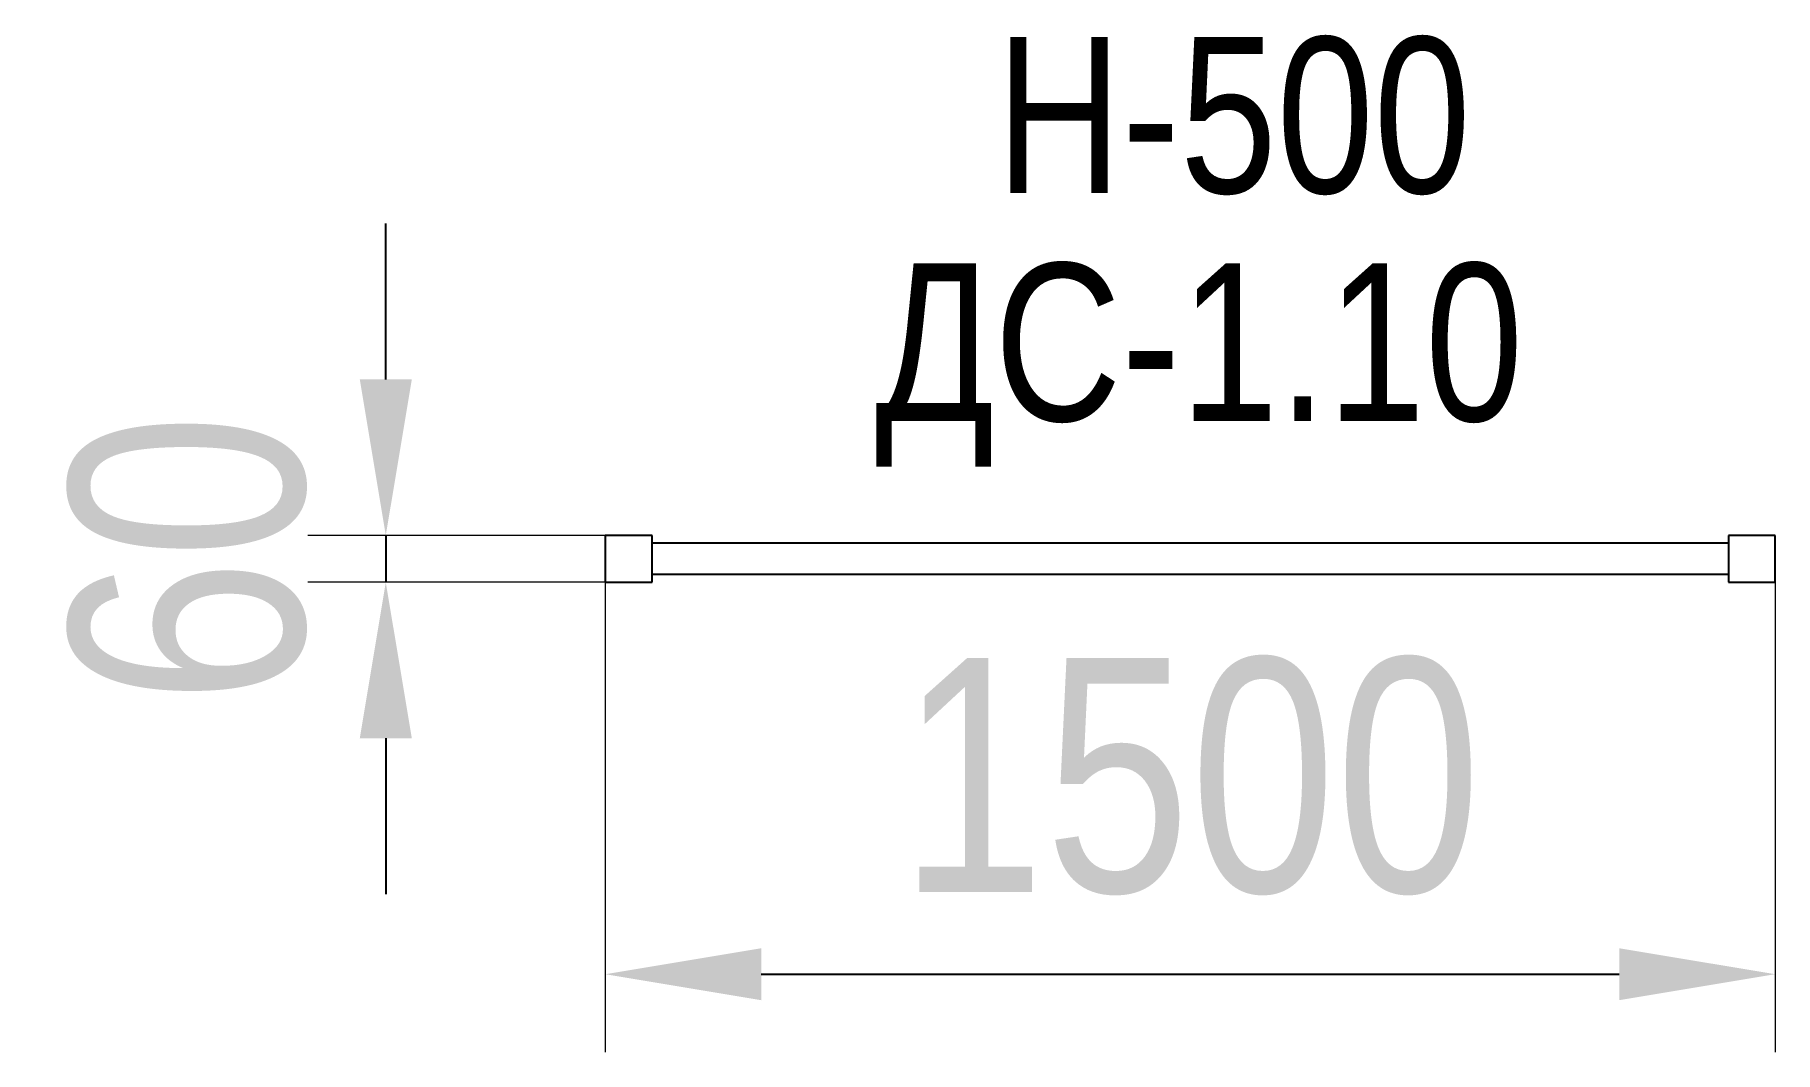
# Model space of a CAD drawing. Header units: millimetres. Extents: x -1474 to 757, y -631 to 674.
import ezdxf

# ---------------------------------------------------------------- set-up
doc = ezdxf.new("R2010")
doc.units = ezdxf.units.MM
for name, color, linetype in [('DIKOM_АРТИКУЛ', 7, 'Continuous'), ('DIKOM_ОБЪЕКТ', 7, 'Continuous'), ('DIKOM_РАЗМЕР_ОБЪЕКТА', 7, 'Continuous')]:
    doc.layers.add(name, color=color, linetype=linetype)
doc.styles.add('style1', font='arial.ttf', dxfattribs={"width": 0.8})
doc.dimstyles.new('1-50', dxfattribs={"dimtxt": 300, "dimasz": 200, "dimexe": 100, "dimexo": 0, "dimgap": 100, "dimtad": 1, "dimdec": 0, "dimtxsty": 'style1', "dimcen": 0, "dimclrd": 7, "dimclre": 7, "dimadec": 1, "dimazin": 2, "dimtfac": 1, "dimtdec": 0, "dimtmove": 0, "dimatfit": 3, "dimfxl": 0, "dimlwd": 25, "dimlwe": 18, "dimarcsym": 0})

# ---------------------------------------------------------------- blocks, each defined once
blk = doc.blocks.new('*D68')
at = {"layer": 'Defpoints', "color": 0, "transparency": 16777216}
for p in [(-742.7, 32), (757.3, 32), (757.3, -530.6)]:
    blk.add_point(p, dxfattribs=at)
at = {"layer": 'DIKOM_РАЗМЕР_ОБЪЕКТА', "color": 7, "lineweight": 18, "transparency": 16777216}
for p, q in [((-742.7, 32), (-742.7, -630.6)), ((757.3, 32), (757.3, -630.6))]:
    blk.add_line(p, q, dxfattribs=at)
at = {"layer": 'DIKOM_РАЗМЕР_ОБЪЕКТА', "color": 7, "lineweight": 25, "transparency": 16777216}
blk.add_line((-542.7, -530.6), (557.3, -530.6), dxfattribs=at)
at = {"layer": 'DIKOM_РАЗМЕР_ОБЪЕКТА', "color": 7, "transparency": 16777216}
for points in [[(-542.7, -497.3), (-542.7, -563.9), (-742.7, -530.6)], [(557.3, -497.3), (557.3, -563.9), (757.3, -530.6)]]:
    blk.add_solid(points, dxfattribs=at)
at = {"layer": 'DIKOM_РАЗМЕР_ОБЪЕКТА', "color": 0, "transparency": 16777216, "insert": (7.3, -277.4), "char_height": 300, "attachment_point": 5, "style": 'style1'}
blk.add_mtext('1500', dxfattribs=at)
blk = doc.blocks.new('*D69')
at = {"layer": 'Defpoints', "color": 0, "transparency": 16777216}
for p in [(-742.7, 32), (-1024.1, -28), (-742.7, -28)]:
    blk.add_point(p, dxfattribs=at)
at = {"layer": 'DIKOM_РАЗМЕР_ОБЪЕКТА', "color": 7, "lineweight": 25, "transparency": 16777216}
for p, q in [((-1024.1, 232), (-1024.1, 432)), ((-1024.1, 32), (-1024.1, -28)), ((-1024.1, -228), (-1024.1, -428))]:
    blk.add_line(p, q, dxfattribs=at)
at = {"layer": 'DIKOM_РАЗМЕР_ОБЪЕКТА', "color": 7, "lineweight": 18, "transparency": 16777216}
for p, q in [((-742.7, 32), (-1124.1, 32)), ((-742.7, -28), (-1124.1, -28))]:
    blk.add_line(p, q, dxfattribs=at)
at = {"layer": 'DIKOM_РАЗМЕР_ОБЪЕКТА', "color": 7, "transparency": 16777216}
for points in [[(-1057.4, 232), (-990.7, 232), (-1024.1, 32)], [(-1057.4, -228), (-990.7, -228), (-1024.1, -28)]]:
    blk.add_solid(points, dxfattribs=at)
at = {"layer": 'DIKOM_РАЗМЕР_ОБЪЕКТА', "color": 0, "transparency": 16777216, "insert": (-1277.2, 2), "char_height": 300, "attachment_point": 5, "rotation": 90, "style": 'style1'}
blk.add_mtext('60', dxfattribs=at)

msp = doc.modelspace()

# ---------------------------------------------------------------- linework, layer by layer
at = {"layer": 'DIKOM_ОБЪЕКТ'}
for p, q in [((-742.7, 32), (-742.7, -28)), ((-682.7, 32), (-742.7, 32)), ((-682.7, -28), (-682.7, 32)), ((697.3, 32), (697.3, -28)), ((757.3, 32), (697.3, 32)), ((757.3, -28), (757.3, 32)), ((697.3, 22), (-682.7, 22)), ((697.3, -18), (-682.7, -18)), ((-742.7, -28), (-682.7, -28)), ((697.3, -28), (757.3, -28))]:
    msp.add_line(p, q, dxfattribs=at)

# ---------------------------------------------------------------- texts
at = {"layer": 'DIKOM_АРТИКУЛ', "insert": (-397, 381), "char_height": 202.19, "width": 2732.336, "attachment_point": 1, "style": 'style1'}
msp.add_mtext('{\\fArial|b0|i0|c204|p34;ДС}-1.10', dxfattribs=at)
at = {"layer": 'DIKOM_РАЗМЕР_ОБЪЕКТА', "insert": (-241.8, 671), "char_height": 200, "width": 3543.223, "attachment_point": 1, "style": 'style1'}
msp.add_mtext('H-500', dxfattribs=at)

# ---------------------------------------------------------------- dimensions: what is measured, and where the dimension line sits
at = {"layer": 'DIKOM_РАЗМЕР_ОБЪЕКТА'}
dim = msp.add_linear_dim(base=(-1024.1, -28), p1=(-742.7, 32), p2=(-742.7, -28), angle=270, dimstyle='1-50', dxfattribs=at)
dim.commit()
dim.dimension.update_dxf_attribs({"geometry": '*D69', "text_midpoint": (-1024.1, 2), "dimtype": 161})
dim = msp.add_linear_dim(base=(757.3, -530.6), p1=(-742.7, 32), p2=(757.3, 32), dimstyle='1-50', dxfattribs=at)
dim.commit()
dim.dimension.update_dxf_attribs({"geometry": '*D68', "text_midpoint": (7.3, -530.6), "dimtype": 160})

doc.saveas('drawing.dxf')
